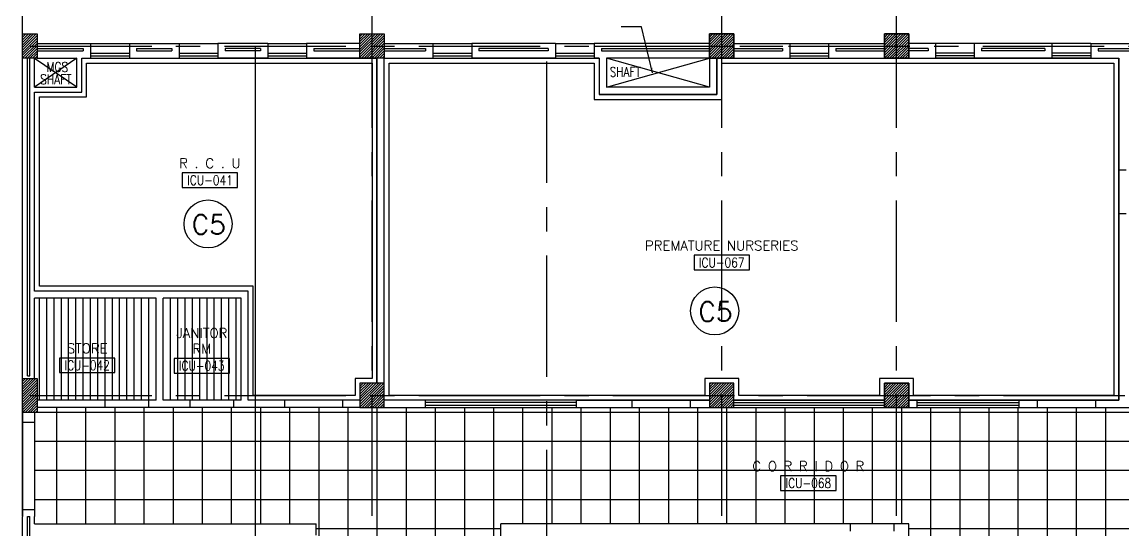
# Model space of a CAD drawing. Extents: x 275967.8 to 276060, y 57291.9 to 57371.4.
# Drawn here: x 276020.37 to 276043.04, y 57347.61 to 57358.08 of the extents above; entities that cross this region are included whole.
import ezdxf
from ezdxf.enums import TextEntityAlignment as Align

# ---------------------------------------------------------------- set-up
doc = ezdxf.new("R2010")
doc.units = 0
doc.header["$MEASUREMENT"] = 0
doc.linetypes.add('CENTERX2', pattern=[4, 2.5, -0.5, 0.5, -0.5])
doc.layers.get('0').update_dxf_attribs({"linetype": 'CONTINUOUS'})
for name, color, linetype in [('AXES', 11, 'CENTERX2'), ('CEILING', 4, 'CONTINUOUS'), ('CEILING-MARKER', 6, 'CONTINUOUS'), ('COL', 5, 'CONTINUOUS'), ('HAT', 8, 'CONTINUOUS'), ('INSUL', 4, 'CONTINUOUS'), ('RM-BOX', 11, 'CONTINUOUS'), ('RM-NAME', 11, 'CONTINUOUS'), ('RM-NO', 11, 'CONTINUOUS'), ('SHAFT', 3, 'CONTINUOUS'), ('SUNI-FUR', 11, 'CONTINUOUS'), ('TEXT', 6, 'CONTINUOUS'), ('TXT', 2, 'CONTINUOUS'), ('WALL', 2, 'CONTINUOUS'), ('WIN', 3, 'CONTINUOUS')]:
    doc.layers.add(name, color=color, linetype=linetype)
doc.styles.add('ROMANS', font='ROMANS.shx', dxfattribs={"width": 0.6})
doc.dimstyles.new('STANDARD_IN', dxfattribs={"dimtxt": 0.24, "dimasz": 0.1, "dimexe": 0.07, "dimexo": 0.05, "dimgap": 0.05, "dimtad": 1, "dimdec": 0, "dimlfac": 1000, "dimzin": 0, "dimtxsty": 'ROMANS', "dimblk": 'ARCHTICK', "dimcen": 0.05, "dimdle": 0.05, "dimclrd": 4, "dimclre": 4, "dimclrt": 2, "dimazin": 3, "dimtfac": 1, "dimtdec": 0, "dimtmove": 0, "dimatfit": 3, "dimtolj": 1, "dimtzin": 0})

# ---------------------------------------------------------------- blocks, each defined once
blk = doc.blocks.new('*X13')
at = {"color": 0}
for p, q in [((84179, 169934), (84635, 170390)), ((84179, 169987), (84582, 170390)), ((84179, 170040), (84529, 170390)), ((84179, 170093), (84476, 170390)), ((84179, 170146), (84423, 170390)), ((84179, 170199), (84370, 170390)), ((84179, 170252), (84317, 170390)), ((84179, 170305), (84264, 170390)), ((84179, 170358), (84211, 170390)), ((84188, 169890), (84679, 170381)), ((84241, 169890), (84679, 170328)), ((84294, 169890), (84679, 170274)), ((84347, 169890), (84679, 170221)), ((84401, 169890), (84679, 170168)), ((84454, 169890), (84679, 170115)), ((84507, 169890), (84679, 170062)), ((84560, 169890), (84679, 170009)), ((84613, 169890), (84679, 169956)), ((84666, 169890), (84679, 169903))]:
    blk.add_line(p, q, dxfattribs=at)
blk = doc.blocks.new('*X12')
at = {"color": 0}
for p, q in [((80579, 169940), (81029, 170390)), ((80579, 169993), (80976, 170390)), ((80579, 170046), (80923, 170390)), ((80579, 170099), (80870, 170390)), ((80579, 170152), (80817, 170390)), ((80579, 170205), (80764, 170390)), ((80579, 170258), (80711, 170390)), ((80579, 170311), (80658, 170390)), ((80579, 170364), (80605, 170390)), ((80582, 169890), (81079, 170387)), ((80635, 169890), (81079, 170334)), ((80688, 169890), (81079, 170281)), ((80741, 169890), (81079, 170228)), ((80794, 169890), (81079, 170175)), ((80847, 169890), (81079, 170122)), ((80900, 169890), (81079, 170069)), ((80953, 169890), (81079, 170016)), ((81006, 169890), (81079, 169963)), ((81059, 169890), (81079, 169910))]:
    blk.add_line(p, q, dxfattribs=at)
blk = doc.blocks.new('*X11')
at = {"color": 0}
for p, q in [((80579, 177099), (81070, 177590)), ((80579, 177152), (81017, 177590)), ((80579, 177205), (80964, 177590)), ((80579, 177258), (80911, 177590)), ((80579, 177311), (80858, 177590)), ((80579, 177364), (80804, 177590)), ((80579, 177417), (80751, 177590)), ((80579, 177471), (80698, 177590)), ((80579, 177524), (80645, 177590)), ((80579, 177577), (80592, 177590)), ((80623, 177090), (81079, 177546)), ((80676, 177090), (81079, 177493)), ((80729, 177090), (81079, 177440)), ((80782, 177090), (81079, 177387)), ((80835, 177090), (81079, 177334)), ((80888, 177090), (81079, 177281)), ((80941, 177090), (81079, 177228)), ((80994, 177090), (81079, 177175)), ((81047, 177090), (81079, 177122))]:
    blk.add_line(p, q, dxfattribs=at)
blk = doc.blocks.new('*X10')
at = {"color": 0}
for p, q in [((84179, 177093), (84676, 177590)), ((84179, 177146), (84623, 177590)), ((84179, 177199), (84570, 177590)), ((84179, 177252), (84517, 177590)), ((84179, 177305), (84464, 177590)), ((84179, 177358), (84411, 177590)), ((84179, 177411), (84358, 177590)), ((84179, 177464), (84305, 177590)), ((84179, 177517), (84252, 177590)), ((84179, 177570), (84199, 177590)), ((84229, 177090), (84679, 177540)), ((84282, 177090), (84679, 177487)), ((84335, 177090), (84679, 177434)), ((84388, 177090), (84679, 177381)), ((84441, 177090), (84679, 177328)), ((84494, 177090), (84679, 177275)), ((84547, 177090), (84679, 177222)), ((84600, 177090), (84679, 177169)), ((84653, 177090), (84679, 177116))]:
    blk.add_line(p, q, dxfattribs=at)
blk = doc.blocks.new('COL50')
at = {"layer": 'COL'}
blk.add_lwpolyline([(-250, 250), (-250, -250), (250, -250), (250, 250)], close=True, dxfattribs=at)
blk = doc.blocks.new('RM1')
at = {"layer": 'RM-BOX'}
blk.add_lwpolyline([(570, -200), (-570, -200), (-570, -500), (570, -500)], close=True, dxfattribs=at)
at = {"layer": 'RM-NAME', "style": 'ROMANS'}
blk.add_attdef('ROOMNAME1', text='', height=200, dxfattribs=at).set_placement((0, 324), align=Align.MIDDLE)
blk = doc.blocks.new('*X44')
at = {"color": 0}
for p, q in [((73379, 169899), (73870, 170390)), ((73379, 169952), (73817, 170390)), ((73379, 170005), (73764, 170390)), ((73379, 170058), (73711, 170390)), ((73379, 170111), (73658, 170390)), ((73379, 170164), (73604, 170390)), ((73379, 170217), (73551, 170390)), ((73379, 170271), (73498, 170390)), ((73379, 170324), (73445, 170390)), ((73379, 170377), (73392, 170390)), ((73423, 169890), (73879, 170346)), ((73476, 169890), (73879, 170293)), ((73529, 169890), (73879, 170240)), ((73582, 169890), (73879, 170187)), ((73635, 169890), (73879, 170134)), ((73688, 169890), (73879, 170081)), ((73741, 169890), (73879, 170028)), ((73794, 169890), (73879, 169975)), ((73847, 169890), (73879, 169922))]:
    blk.add_line(p, q, dxfattribs=at)
blk = doc.blocks.new('*X43')
at = {"color": 0}
for p, q in [((73379, 177112), (73857, 177590)), ((73379, 177165), (73804, 177590)), ((73379, 177218), (73751, 177590)), ((73379, 177271), (73698, 177590)), ((73379, 177324), (73645, 177590)), ((73379, 177377), (73592, 177590)), ((73379, 177430), (73539, 177590)), ((73379, 177483), (73486, 177590)), ((73379, 177536), (73433, 177590)), ((73410, 177090), (73879, 177559)), ((73463, 177090), (73879, 177506)), ((73516, 177090), (73879, 177453)), ((73569, 177090), (73879, 177400)), ((73622, 177090), (73879, 177347)), ((73675, 177090), (73879, 177294)), ((73728, 177090), (73879, 177241)), ((73781, 177090), (73879, 177188)), ((73834, 177090), (73879, 177134))]:
    blk.add_line(p, q, dxfattribs=at)
blk = doc.blocks.new('C11')
at = {"layer": 'HAT'}
h = blk.add_hatch(dxfattribs=at)
h.set_pattern_fill('ANSI31', color=256, scale=300, style=0)
h.set_pattern_definition([(45, (-248556.182, -75061.005), (-26.5165043, 26.5165043), [])])
h.paths.add_polyline_path([(300, 700), (0, 700), (0, 350), (300, 350)])
h.paths.add_polyline_path([(300, 350), (0, 350), (0, 0), (300, 0)])
at = {"layer": 'COL'}
blk.add_lwpolyline([(300, 700), (300, 0), (0, 0), (0, 700)], close=True, dxfattribs=at)
blk = doc.blocks.new('C-300')
at = {"layer": 'HAT', "linetype": 'BYBLOCK', "ltscale": 0.3}
h = blk.add_hatch(dxfattribs=at)
h.set_pattern_fill('ANSI31', color=8, scale=300, style=0)
h.set_pattern_definition([(45, (-258496.182, -82361.005), (-26.5165043, 26.5165043), [])])
h.paths.add_polyline_path([(300, 500), (0, 500), (0, 250), (300, 250)])
h.paths.add_polyline_path([(300, 250), (0, 250), (0, 0), (300, 0)])
at = {"layer": 'COL'}
blk.add_lwpolyline([(0, 500), (300, 500), (300, 0), (0, 0)], close=True, dxfattribs=at)

msp = doc.modelspace()

# ---------------------------------------------------------------- linework, layer by layer
at = {"layer": 'AXES'}
for p, q in [((276027.5755, 57291.8986), (276027.5755, 57370.7113)), ((276034.7755, 57291.8986), (276034.7755, 57370.7113)), ((276034.7755, 57291.8986), (276034.7755, 57370.7113)), ((276038.3755, 57291.8986), (276038.3755, 57370.7113)), ((276038.3755, 57291.8986), (276038.3755, 57370.7113)), ((276020.3755, 57291.8986), (276020.3755, 57370.3613)), ((275968.5355, 57357.5829), (276036.5755, 57357.5829)), ((276031.1755, 57298.7629), (276031.1755, 57357.5829)), ((276032.1505, 57357.5829), (276059.3451, 57357.5829)), ((275968.5355, 57350.3829), (276036.5755, 57350.3829)), ((276036.5755, 57350.3829), (276052.7955, 57350.3829))]:
    msp.add_line(p, q, dxfattribs=at)
at = {"layer": 'CEILING', "linetype": 'BYBLOCK', "ltscale": 0.3}
for p, q in [((276020.7255, 57350.2829), (276020.7255, 57352.3829)), ((276020.8755, 57350.2829), (276020.8755, 57352.3829)), ((276021.0255, 57350.2829), (276021.0255, 57352.3829)), ((276021.1755, 57350.2829), (276021.1755, 57352.3829)), ((276021.3255, 57350.2829), (276021.3255, 57352.3829)), ((276021.4755, 57350.2829), (276021.4755, 57352.3829)), ((276021.6255, 57350.2829), (276021.6255, 57352.3829)), ((276021.7755, 57350.2829), (276021.7755, 57352.3829)), ((276021.9255, 57350.2829), (276021.9255, 57352.3829)), ((276022.0755, 57350.2829), (276022.0755, 57352.3829)), ((276022.2255, 57350.2829), (276022.2255, 57352.3829)), ((276022.3755, 57350.2829), (276022.3755, 57352.3829)), ((276022.5255, 57350.2829), (276022.5255, 57352.3829)), ((276022.6755, 57350.2829), (276022.6755, 57352.3829)), ((276022.8255, 57350.2829), (276022.8255, 57352.3829)), ((276022.9755, 57350.2829), (276022.9755, 57352.3829)), ((276023.4255, 57350.2829), (276023.4255, 57352.3829)), ((276023.5755, 57350.2829), (276023.5755, 57352.3829)), ((276023.7255, 57350.2829), (276023.7255, 57352.3829)), ((276023.8755, 57350.2829), (276023.8755, 57352.3829)), ((276024.0255, 57350.2829), (276024.0255, 57352.3829)), ((276024.1755, 57350.2829), (276024.1755, 57352.3829)), ((276024.3255, 57350.2829), (276024.3255, 57352.3829)), ((276024.4755, 57350.2829), (276024.4755, 57352.3829)), ((276024.6255, 57350.2829), (276024.6255, 57352.3829)), ((276024.7755, 57350.2829), (276024.7755, 57352.3829)), ((276021.0755, 57350.1329), (276021.0755, 57347.7329)), ((276021.6755, 57350.1329), (276021.6755, 57347.7329)), ((276022.2755, 57350.1329), (276022.2755, 57347.7329)), ((276022.2755, 57350.1329), (276022.2755, 57347.7329)), ((276022.8755, 57350.1329), (276022.8755, 57347.7329)), ((276023.4755, 57350.1329), (276023.4755, 57347.7329)), ((276024.0755, 57350.1329), (276024.0755, 57347.7329)), ((276024.6755, 57350.1329), (276024.6755, 57347.7329)), ((276025.2755, 57350.1329), (276025.2755, 57347.7329)), ((276025.8755, 57350.1329), (276025.8755, 57347.7329)), ((276026.4755, 57350.1329), (276026.4755, 57346.4204)), ((276027.0755, 57350.1329), (276027.0755, 57346.4204)), ((276027.6755, 57350.1329), (276027.6755, 57346.4204)), ((276028.2755, 57350.1329), (276028.2755, 57336.2329)), ((276028.8755, 57350.1329), (276028.8755, 57336.2329)), ((276029.4755, 57350.1329), (276029.4755, 57336.2329)), ((276030.0755, 57350.1329), (276030.0755, 57336.2329)), ((276030.6755, 57350.1329), (276030.6755, 57347.7329)), ((276030.6755, 57350.1329), (276030.6755, 57347.7329)), ((276031.2755, 57350.1329), (276031.2755, 57347.7329)), ((276031.8755, 57350.1329), (276031.8755, 57347.7329)), ((276032.4755, 57350.1329), (276032.4755, 57347.7329)), ((276033.0755, 57350.1329), (276033.0755, 57347.7329)), ((276033.6755, 57350.1329), (276033.6755, 57347.7329)), ((276034.2755, 57350.1329), (276034.2755, 57347.7329)), ((276034.8755, 57350.1329), (276034.8755, 57347.7329)), ((276035.4755, 57350.1329), (276035.4755, 57347.7329)), ((276036.0755, 57350.1329), (276036.0755, 57347.7329)), ((276036.6755, 57350.1329), (276036.6755, 57347.7329)), ((276037.2755, 57350.1329), (276037.2755, 57347.7329)), ((276037.8755, 57350.1329), (276037.8755, 57347.7329)), ((276038.4755, 57350.1329), (276038.4755, 57347.7329)), ((276039.0755, 57350.1329), (276039.0755, 57345.5829)), ((276039.6755, 57350.1329), (276039.6755, 57343.4329)), ((276040.2755, 57350.1329), (276040.2755, 57343.4329)), ((276040.8755, 57350.1329), (276040.8755, 57343.4329)), ((276041.4755, 57350.1329), (276041.4755, 57347.7329)), ((276041.4755, 57350.1329), (276041.4755, 57343.4329)), ((276042.0755, 57350.1329), (276042.0755, 57343.4329)), ((276042.6755, 57350.1329), (276042.6755, 57343.4329)), ((276052.1005, 57350.0329), (276020.6255, 57350.0329)), ((276052.1005, 57349.4329), (276020.6255, 57349.4329)), ((276052.1005, 57348.8329), (276020.6255, 57348.8329)), ((276052.1005, 57348.2329), (276020.6255, 57348.2329)), ((276030.2255, 57347.6329), (276026.4255, 57347.6329)), ((276045.3255, 57347.6329), (276038.6255, 57347.6329))]:
    msp.add_line(p, q, dxfattribs=at)
for points in [[(276020.6255, 57356.6329), (276021.5955, 57356.6329), (276021.5955, 57357.3329), (276027.6755, 57357.3329), (276027.6755, 57350.6329), (276027.3255, 57350.6329), (276027.3255, 57350.2829), (276025.0255, 57350.2829), (276025.0255, 57352.5329), (276020.6255, 57352.5329)], [(276020.7255, 57356.5329), (276021.6955, 57356.5329), (276021.6955, 57357.2329), (276027.5755, 57357.2329), (276027.5755, 57350.7329), (276027.2255, 57350.7329), (276027.2255, 57350.3829), (276025.1255, 57350.3829), (276025.1255, 57352.6329), (276020.7255, 57352.6329)], [(276027.8255, 57357.3329), (276032.2505, 57357.3329), (276032.2505, 57356.5829), (276034.6755, 57356.5829), (276034.6755, 57357.3329), (276042.9505, 57357.3329), (276042.9505, 57350.2829), (276038.6255, 57350.2829), (276038.6255, 57350.6329), (276038.1255, 57350.6329), (276038.1255, 57350.2829), (276035.0255, 57350.2829), (276035.0255, 57350.6329), (276034.5255, 57350.6329), (276034.5255, 57350.2829), (276027.8255, 57350.2829)], [(276027.9255, 57357.2329), (276032.1505, 57357.2329), (276032.1505, 57356.4829), (276034.7755, 57356.4829), (276034.7755, 57357.2329), (276042.8505, 57357.2329), (276042.8505, 57350.3829), (276038.7255, 57350.3829), (276038.7255, 57350.7329), (276038.0255, 57350.7329), (276038.0255, 57350.3829), (276035.1255, 57350.3829), (276035.1255, 57350.7329), (276034.4255, 57350.7329), (276034.4255, 57350.3829), (276027.9255, 57350.3829)]]:
    msp.add_lwpolyline(points, close=True, dxfattribs=at)
at = {"layer": 'CEILING-MARKER', "color": 2}
for centre in [(276024.1966, 57353.9166), (276034.63, 57352.1221)]:
    msp.add_circle(centre, 0.4949, dxfattribs=at)
at = {"layer": 'COL'}
for points in [[(276027.3255, 57357.3329), (276027.3255, 57357.8329), (276027.8255, 57357.8329), (276027.8255, 57357.3329)], [(276034.5255, 57357.3329), (276034.5255, 57357.8329), (276035.0255, 57357.8329), (276035.0255, 57357.3329)], [(276034.5255, 57357.3329), (276034.5255, 57357.8329), (276035.0255, 57357.8329), (276035.0255, 57357.3329)], [(276038.1255, 57357.3329), (276038.1255, 57357.8329), (276038.6255, 57357.8329), (276038.6255, 57357.3329)]]:
    msp.add_lwpolyline(points, close=True, dxfattribs=at)
at = {"layer": 'INSUL'}
for p, q in [((276020.6755, 57357.5329), (276021.6255, 57357.5329)), ((276020.6755, 57357.4829), (276021.6255, 57357.4829)), ((276021.6255, 57357.5329), (276021.6255, 57357.4829)), ((276022.7255, 57357.5329), (276023.4505, 57357.5329)), ((276022.7255, 57357.5329), (276022.7255, 57357.4829)), ((276022.7255, 57357.4829), (276023.4505, 57357.4829)), ((276023.4505, 57357.5329), (276023.4505, 57357.4829)), ((276025.2755, 57357.5329), (276024.5505, 57357.5329)), ((276024.5505, 57357.5329), (276024.5505, 57357.4829)), ((276025.2755, 57357.4829), (276024.5505, 57357.4829)), ((276025.2755, 57357.5329), (276025.2755, 57357.4829)), ((276026.3755, 57357.5329), (276027.3255, 57357.5329)), ((276026.3755, 57357.5329), (276026.3755, 57357.4829)), ((276026.3755, 57357.4829), (276027.3255, 57357.4829)), ((276027.8255, 57357.5329), (276028.6755, 57357.5329)), ((276027.8255, 57357.4829), (276028.6755, 57357.4829)), ((276028.6755, 57357.5329), (276028.6755, 57357.4829)), ((276031.2005, 57357.5329), (276029.7755, 57357.5329)), ((276029.7755, 57357.5329), (276029.7755, 57357.4829)), ((276031.2005, 57357.4829), (276029.7755, 57357.4829)), ((276031.2005, 57357.5329), (276031.2005, 57357.4829)), ((276032.3005, 57357.5329), (276034.5255, 57357.5329)), ((276032.3005, 57357.5329), (276032.3005, 57357.4829)), ((276032.3005, 57357.5329), (276034.5255, 57357.5329)), ((276032.3005, 57357.5329), (276032.3005, 57357.4829)), ((276032.3005, 57357.4829), (276034.5255, 57357.4829)), ((276032.3005, 57357.4829), (276034.5255, 57357.4829)), ((276035.0255, 57357.5329), (276036.0255, 57357.5329)), ((276035.0255, 57357.4829), (276036.0255, 57357.4829)), ((276036.0255, 57357.5329), (276036.0255, 57357.4829)), ((276036.0255, 57357.5329), (276036.0255, 57357.4829)), ((276037.1255, 57357.5329), (276037.1255, 57357.4829)), ((276037.1255, 57357.5329), (276038.1255, 57357.5329)), ((276037.1255, 57357.5329), (276037.1255, 57357.4829)), ((276037.1255, 57357.5329), (276038.1255, 57357.5329)), ((276037.1255, 57357.4829), (276038.1255, 57357.4829)), ((276037.1255, 57357.4829), (276038.1255, 57357.4829)), ((276037.7755, 57357.5329), (276038.1255, 57357.5329)), ((276037.7755, 57357.5329), (276038.1255, 57357.5329)), ((276037.7755, 57357.4829), (276038.1255, 57357.4829)), ((276037.7755, 57357.4829), (276038.1255, 57357.4829)), ((276039.0255, 57357.5329), (276038.6255, 57357.5329)), ((276039.0255, 57357.4829), (276038.6255, 57357.4829)), ((276039.0255, 57357.5329), (276039.0255, 57357.4829)), ((276039.0255, 57357.5329), (276039.0255, 57357.4829)), ((276040.1255, 57357.5329), (276040.1255, 57357.4829)), ((276041.4255, 57357.5329), (276040.1255, 57357.5329)), ((276041.4255, 57357.4829), (276040.1255, 57357.4829)), ((276041.4255, 57357.5329), (276041.4255, 57357.4829)), ((276042.5255, 57357.5329), (276045.3255, 57357.5329)), ((276042.5255, 57357.5329), (276042.5255, 57357.4829)), ((276042.5255, 57357.4829), (276045.3255, 57357.4829)), ((276020.4755, 57350.7829), (276020.4755, 57357.3329)), ((276020.5255, 57350.7829), (276020.5255, 57357.3329)), ((276020.4755, 57350.7829), (276020.5255, 57350.7829)), ((276020.4755, 57346.8329), (276020.4755, 57347.8829)), ((276020.4755, 57347.8829), (276020.5255, 57347.8829)), ((276020.5255, 57346.8329), (276020.5255, 57347.8829))]:
    msp.add_line(p, q, dxfattribs=at)
at = {"layer": 'SHAFT', "linetype": 'BYBLOCK'}
for p, q in [((276034.5255, 57356.7329), (276032.4005, 57357.3329)), ((276032.4005, 57356.7329), (276034.5255, 57357.3329))]:
    msp.add_line(p, q, dxfattribs=at)
at = {"layer": 'SUNI-FUR', "linetype": 'CONTINUOUS'}
msp.add_line((276025.1755, 57298.7629), (276025.1755, 57357.5829), dxfattribs=at)
at = {"layer": 'TEXT', "color": 251, "linetype": 'BYBLOCK'}
for p, q in [((276021.4955, 57357.3329), (276020.6255, 57356.7329)), ((276021.4955, 57356.7329), (276020.6255, 57357.3289))]:
    msp.add_line(p, q, dxfattribs=at)
at = {"layer": 'WALL'}
for p, q in [((276020.6755, 57357.6329), (276021.7755, 57357.6329)), ((276021.7755, 57357.6329), (276021.7755, 57357.3329)), ((276022.5755, 57357.6329), (276023.6005, 57357.6329)), ((276022.5755, 57357.6329), (276022.5755, 57357.3329)), ((276023.6005, 57357.6329), (276023.6005, 57357.3329)), ((276025.4255, 57357.6329), (276024.4005, 57357.6329)), ((276024.4005, 57357.6329), (276024.4005, 57357.3329)), ((276025.4255, 57357.6329), (276025.4255, 57357.3329)), ((276026.2255, 57357.6329), (276026.2255, 57357.3329)), ((276027.3255, 57357.6329), (276026.2255, 57357.6329)), ((276027.8255, 57357.6329), (276028.8255, 57357.6329)), ((276028.8255, 57357.6329), (276028.8255, 57357.3329)), ((276031.3505, 57357.6329), (276029.6255, 57357.6329)), ((276029.6255, 57357.6329), (276029.6255, 57357.3329)), ((276031.3505, 57357.6329), (276031.3505, 57357.3329)), ((276034.5255, 57357.6329), (276032.1505, 57357.6329)), ((276032.1505, 57357.6329), (276032.1505, 57357.3329)), ((276034.5255, 57357.6329), (276032.1505, 57357.6329)), ((276035.0255, 57357.6329), (276036.1755, 57357.6329)), ((276036.1755, 57357.6329), (276036.1755, 57357.3329)), ((276036.9755, 57357.6329), (276038.1255, 57357.6329)), ((276036.9755, 57357.6329), (276036.9755, 57357.3329)), ((276038.9755, 57357.6329), (276038.6255, 57357.6329)), ((276039.1755, 57357.6329), (276038.6255, 57357.6329)), ((276038.9755, 57357.6329), (276038.6255, 57357.6329)), ((276039.1755, 57357.6329), (276039.1755, 57357.3329)), ((276039.9755, 57357.6329), (276039.9755, 57357.3329)), ((276041.5755, 57357.6329), (276039.9755, 57357.6329)), ((276041.5755, 57357.6329), (276041.5755, 57357.3329)), ((276042.3755, 57357.6329), (276045.3255, 57357.6329)), ((276042.3755, 57357.6329), (276042.3755, 57357.3329)), ((276020.3755, 57350.6329), (276020.3755, 57357.3329)), ((276020.6255, 57356.7329), (276020.6255, 57357.3329)), ((276020.6755, 57357.3329), (276021.4955, 57357.3329)), ((276021.4955, 57356.7329), (276021.4955, 57357.3329)), ((276021.5955, 57356.6329), (276021.5955, 57357.3329)), ((276021.5955, 57357.3329), (276021.7755, 57357.3329)), ((276022.5755, 57357.3329), (276023.6005, 57357.3329)), ((276025.4255, 57357.3329), (276024.4005, 57357.3329)), ((276027.3255, 57357.3329), (276026.2255, 57357.3329)), ((276027.6755, 57350.6329), (276027.6755, 57357.3329)), ((276027.8255, 57350.6329), (276027.8255, 57357.3329)), ((276027.8255, 57357.3329), (276028.8255, 57357.3329)), ((276031.3505, 57357.3329), (276029.6255, 57357.3329)), ((276032.2505, 57357.3329), (276032.1505, 57357.3329)), ((276032.2505, 57357.3329), (276032.1505, 57357.3329)), ((276032.2505, 57357.3329), (276032.2505, 57356.5829)), ((276034.5255, 57357.3329), (276032.4005, 57357.3329)), ((276034.5255, 57357.3329), (276032.4005, 57357.3329)), ((276032.4005, 57357.3329), (276032.4005, 57356.7329)), ((276034.5255, 57357.3329), (276034.5255, 57356.7329)), ((276034.6755, 57357.3329), (276034.6755, 57356.5829)), ((276035.0255, 57357.3329), (276036.1755, 57357.3329)), ((276036.9755, 57357.3329), (276039.1755, 57357.3329)), ((276037.7755, 57357.3329), (276038.1255, 57357.3329)), ((276041.5755, 57357.3329), (276039.9755, 57357.3329)), ((276042.3755, 57357.3329), (276042.9505, 57357.3329)), ((276042.9505, 57355.0329), (276042.9505, 57357.3329)), ((276020.6255, 57356.7329), (276021.4955, 57356.7329)), ((276034.5255, 57356.7329), (276032.4005, 57356.7329)), ((276020.6255, 57356.6329), (276021.5955, 57356.6329)), ((276020.6255, 57352.5329), (276020.6255, 57356.6329)), ((276034.6755, 57356.5829), (276032.2505, 57356.5829)), ((276042.9505, 57350.2829), (276042.9505, 57355.0329)), ((276025.0255, 57352.5329), (276020.6255, 57352.5329)), ((276023.1255, 57352.3829), (276020.6255, 57352.3829)), ((276020.6255, 57350.7329), (276020.6255, 57352.3829)), ((276023.1255, 57350.2829), (276023.1255, 57352.3829)), ((276024.8755, 57352.3829), (276023.2755, 57352.3829)), ((276023.2755, 57350.2829), (276023.2755, 57352.3829)), ((276024.8755, 57350.2829), (276024.8755, 57352.3829)), ((276025.0255, 57350.2829), (276025.0255, 57352.5329)), ((276022.0755, 57350.1329), (276020.6744, 57350.1329)), ((276022.0755, 57350.2829), (276020.6755, 57350.2829)), ((276023.1255, 57350.2829), (276022.0755, 57350.2829)), ((276022.0755, 57350.1329), (276022.0755, 57350.2829)), ((276023.8255, 57350.1329), (276022.0755, 57350.1329)), ((276022.9755, 57350.1329), (276022.9755, 57350.2829)), ((276023.8255, 57350.2829), (276023.2755, 57350.2829)), ((276024.8755, 57350.2829), (276023.8255, 57350.2829)), ((276023.8255, 57350.1329), (276023.8255, 57350.2829)), ((276025.7755, 57350.1329), (276023.8255, 57350.1329)), ((276024.7255, 57350.1329), (276024.7255, 57350.2829)), ((276025.7755, 57350.2829), (276025.0255, 57350.2829)), ((276027.3255, 57350.2829), (276025.7755, 57350.2829)), ((276027.3255, 57350.1329), (276025.7755, 57350.1329)), ((276020.3755, 57346.6829), (276020.3755, 57347.8829)), ((276020.6255, 57347.7329), (276020.6255, 57347.8829)), ((276020.6255, 57347.7329), (276026.4255, 57347.7329)), ((276026.4255, 57347.5017), (276026.4255, 57347.7329)), ((276030.2255, 57344.3329), (276030.2255, 57347.7329)), ((276038.6255, 57345.5829), (276038.6255, 57347.7329))]:
    msp.add_line(p, q, dxfattribs=at)
at = {"layer": 'WALL', "linetype": 'BYBLOCK'}
for p, q in [((276042.9505, 57355.0329), (276043.1005, 57355.0329)), ((276042.9505, 57354.1329), (276043.1005, 57354.1329)), ((276020.3755, 57350.1329), (276020.3755, 57349.8329)), ((276025.7755, 57350.1329), (276025.7755, 57350.2829)), ((276026.9755, 57350.1329), (276026.9755, 57350.2829)), ((276028.6755, 57350.2829), (276027.8255, 57350.2829)), ((276027.8255, 57350.1329), (276028.6755, 57350.1329)), ((276028.6755, 57350.1329), (276028.6755, 57350.2829)), ((276031.7755, 57350.2829), (276034.1255, 57350.2829)), ((276031.7755, 57350.2829), (276031.7755, 57350.1329)), ((276031.7755, 57350.1329), (276034.1255, 57350.1329)), ((276032.9255, 57350.2829), (276032.9255, 57350.1329)), ((276034.1255, 57350.2829), (276034.1255, 57350.1329)), ((276034.1255, 57350.2829), (276034.5255, 57350.2829)), ((276034.1255, 57350.2829), (276034.1255, 57350.1329)), ((276034.1255, 57350.1329), (276034.5255, 57350.1329)), ((276035.0255, 57350.1329), (276035.0255, 57350.2829)), ((276038.1255, 57350.1329), (276038.1255, 57350.2829)), ((276038.6255, 57350.2829), (276038.8007, 57350.2829)), ((276038.6255, 57350.1329), (276038.8007, 57350.1329)), ((276038.8007, 57350.1329), (276038.8007, 57350.2829)), ((276040.9007, 57350.2829), (276041.2687, 57350.2829)), ((276040.9007, 57350.1329), (276040.9007, 57350.2829)), ((276040.9007, 57350.1329), (276041.2687, 57350.1329)), ((276041.2687, 57350.2829), (276041.2687, 57350.1329)), ((276041.2687, 57350.2829), (276042.9505, 57350.2829)), ((276041.2687, 57350.1329), (276045.3255, 57350.1329)), ((276042.4687, 57350.2829), (276042.4687, 57350.1329)), ((276020.6255, 57350.0329), (276020.6255, 57349.8329)), ((276020.3755, 57349.8329), (276020.6255, 57349.8329)), ((276020.3755, 57349.8329), (276020.3755, 57347.8829)), ((276020.6255, 57349.8329), (276020.6255, 57347.8829)), ((276020.3755, 57348.0329), (276020.6255, 57348.0329)), ((276037.4255, 57347.7329), (276030.2255, 57347.7329)), ((276037.4255, 57347.5829), (276037.4255, 57347.7329)), ((276038.6255, 57347.7329), (276037.4255, 57347.7329)), ((276037.4255, 57347.5829), (276037.4255, 57347.7329)), ((276038.6255, 57347.7329), (276038.3255, 57347.7329)), ((276038.3255, 57347.5829), (276038.3255, 57347.7329)), ((276038.3255, 57347.5829), (276038.3255, 57347.7329))]:
    msp.add_line(p, q, dxfattribs=at)
at = {"layer": 'WALL', "linetype": 'BYBLOCK', "ltscale": 0.3}
for points in [[(276020.3755, 57357.8329), (276020.6755, 57357.8329), (276020.6755, 57357.3329), (276020.3755, 57357.3329)], [(276027.3255, 57357.8329), (276027.8255, 57357.8329), (276027.8255, 57357.3329), (276027.3255, 57357.3329)], [(276035.0255, 57357.8329), (276034.5255, 57357.8329), (276034.5255, 57357.3329), (276035.0255, 57357.3329)], [(276038.6255, 57357.8329), (276038.1255, 57357.8329), (276038.1255, 57357.3329), (276038.6255, 57357.3329)], [(276020.3755, 57350.7329), (276020.6755, 57350.7329), (276020.6755, 57350.0329), (276020.3755, 57350.0329)], [(276027.8255, 57350.6329), (276027.3255, 57350.6329), (276027.3255, 57350.1329), (276027.8255, 57350.1329)], [(276035.0255, 57350.6329), (276034.5255, 57350.6329), (276034.5255, 57350.1329), (276035.0255, 57350.1329)], [(276038.6255, 57350.1329), (276038.1255, 57350.1329), (276038.1255, 57350.6329), (276038.6255, 57350.6329)]]:
    msp.add_lwpolyline(points, close=True, dxfattribs=at)
at = {"layer": 'WIN'}
for p, q in [((276021.7755, 57357.6329), (276022.5755, 57357.6329)), ((276023.6005, 57357.6329), (276024.4005, 57357.6329)), ((276025.4255, 57357.6329), (276026.2255, 57357.6329)), ((276028.8255, 57357.6329), (276029.6255, 57357.6329)), ((276031.3505, 57357.6329), (276032.1505, 57357.6329)), ((276036.1755, 57357.6329), (276036.9755, 57357.6329)), ((276039.9755, 57357.6329), (276039.1755, 57357.6329)), ((276039.277, 57357.6329), (276039.1755, 57357.6329)), ((276042.3755, 57357.6329), (276041.5755, 57357.6329)), ((276021.7755, 57357.4329), (276022.5755, 57357.4329)), ((276021.7755, 57357.3829), (276022.5755, 57357.3829)), ((276023.6005, 57357.4329), (276024.4005, 57357.4329)), ((276023.6005, 57357.3829), (276024.4005, 57357.3829)), ((276025.4255, 57357.4329), (276026.2255, 57357.4329)), ((276025.4255, 57357.3829), (276026.2255, 57357.3829)), ((276028.8255, 57357.4329), (276029.6255, 57357.4329)), ((276028.8255, 57357.3829), (276029.6255, 57357.3829)), ((276031.3505, 57357.4329), (276032.1505, 57357.4329)), ((276031.3505, 57357.3829), (276032.1505, 57357.3829)), ((276036.1755, 57357.4329), (276036.9755, 57357.4329)), ((276036.1755, 57357.3829), (276036.9755, 57357.3829)), ((276039.9755, 57357.4329), (276039.1755, 57357.4329)), ((276039.9755, 57357.3829), (276039.1755, 57357.3829)), ((276042.3755, 57357.4329), (276041.5755, 57357.4329)), ((276042.3755, 57357.3829), (276041.5755, 57357.3829)), ((276021.7755, 57357.3329), (276022.5755, 57357.3329)), ((276023.6005, 57357.3329), (276024.4005, 57357.3329)), ((276025.4255, 57357.3329), (276026.2255, 57357.3329)), ((276028.8255, 57357.3329), (276029.6255, 57357.3329)), ((276031.3505, 57357.3329), (276032.1505, 57357.3329)), ((276036.1755, 57357.3329), (276036.9755, 57357.3329)), ((276039.9755, 57357.3329), (276039.1755, 57357.3329)), ((276042.3755, 57357.3329), (276041.5755, 57357.3329))]:
    msp.add_line(p, q, dxfattribs=at)
at = {"layer": 'WIN', "linetype": 'BYBLOCK'}
for p, q in [((276031.7755, 57350.2829), (276028.6755, 57350.2829)), ((276031.7755, 57350.2329), (276028.6755, 57350.2329)), ((276028.6755, 57350.1829), (276031.7755, 57350.1829)), ((276028.6755, 57350.1329), (276031.7755, 57350.1329)), ((276035.0255, 57350.2829), (276038.1255, 57350.2829)), ((276035.0255, 57350.2329), (276038.1255, 57350.2329)), ((276035.0255, 57350.1829), (276038.1255, 57350.1829)), ((276035.0255, 57350.1329), (276038.1255, 57350.1329)), ((276038.8007, 57350.2829), (276040.9007, 57350.2829)), ((276038.8007, 57350.2329), (276040.9007, 57350.2329)), ((276038.8007, 57350.1829), (276040.9007, 57350.1829)), ((276038.8007, 57350.1329), (276040.9007, 57350.1329))]:
    msp.add_line(p, q, dxfattribs=at)

# ---------------------------------------------------------------- block references
at = {"layer": 'COL', "color": 6, "linetype": 'BYBLOCK', "xscale": 0.001, "yscale": 0.001, "zscale": 0.001}
msp.add_blockref('C-300', (276020.3755, 57357.3329), dxfattribs=at)
at = {"layer": 'COL', "linetype": 'BYBLOCK', "xscale": 0.001, "yscale": 0.001, "zscale": 0.001}
msp.add_blockref('C11', (276020.3755, 57350.0329), dxfattribs=at)
at = {"layer": 'COL', "xscale": 0.001, "yscale": 0.001, "zscale": 0.001}
for p in [(276027.5755, 57350.3829), (276034.7755, 57350.3829), (276038.3755, 57350.3829)]:
    msp.add_blockref('COL50', p, dxfattribs=at)
at = {"layer": 'HAT', "xscale": 0.001, "yscale": 0.001, "zscale": 0.001}
for name in ['*X43', '*X11', '*X10', '*X44', '*X12', '*X13']:
    msp.add_blockref(name, (275953.9463, 57180.2432), dxfattribs=at)
at = {"layer": 'RM-NAME'}
ref = msp.add_blockref('RM1', (276024.2338, 57355.1678), dxfattribs=dict(at, xscale=0.001, yscale=0.001, zscale=0.001))
ref.add_attrib('ROOMNO', 'ICU-041', dxfattribs={"layer": 'RM-NO', "height": 0.2, "style": 'ROMANS', "width": 0.8}).set_placement((276024.2338, 57354.8178), align=Align.MIDDLE)
ref.add_attrib('ROOMNAME2', 'R . C . U', dxfattribs={"height": 0.2, "style": 'ROMANS'}).set_placement((276024.2338, 57355.1678), align=Align.MIDDLE)
ref = msp.add_blockref('RM1', (276034.7755, 57353.4705), dxfattribs=dict(at, xscale=0.001, yscale=0.001, zscale=0.001))
ref.add_attrib('ROOMNO', 'ICU-067', dxfattribs={"layer": 'RM-NO', "height": 0.2, "style": 'ROMANS', "width": 0.8}).set_placement((276034.7755, 57353.1205), align=Align.MIDDLE)
ref.add_attrib('ROOMNAME2', 'PREMATURE NURSERIES', dxfattribs={"height": 0.2, "style": 'ROMANS'}).set_placement((276034.7755, 57353.4705), align=Align.MIDDLE)
ref = msp.add_blockref('RM1', (276024.0673, 57351.3432), dxfattribs=dict(at, xscale=0.001, yscale=0.001, zscale=0.001))
ref.add_attrib('ROOMNO', 'ICU-043', dxfattribs={"layer": 'RM-NO', "height": 0.2, "style": 'ROMANS', "width": 0.8}).set_placement((276024.0673, 57350.9932), align=Align.MIDDLE)
ref.add_attrib('ROOMNAME2', 'RM', dxfattribs={"height": 0.2, "style": 'ROMANS'}).set_placement((276024.0673, 57351.3432), align=Align.MIDDLE)
ref.add_attrib('ROOMNAME1', 'JANITOR', dxfattribs={"height": 0.2, "style": 'ROMANS'}).set_placement((276024.0673, 57351.6671), align=Align.MIDDLE)
ref = msp.add_blockref('RM1', (276021.7068, 57351.3524), dxfattribs=dict(at, xscale=0.001, yscale=0.001, zscale=0.001))
ref.add_attrib('ROOMNO', 'ICU-042', dxfattribs={"layer": 'RM-NO', "height": 0.2, "style": 'ROMANS', "width": 0.8}).set_placement((276021.7068, 57351.0024), align=Align.MIDDLE)
ref.add_attrib('ROOMNAME2', 'STORE', dxfattribs={"height": 0.2, "style": 'ROMANS'}).set_placement((276021.7068, 57351.3524), align=Align.MIDDLE)
ref = msp.add_blockref('RM1', (276036.5586, 57348.9239), dxfattribs=dict(at, xscale=0.001, yscale=0.001, zscale=0.001))
ref.add_attrib('ROOMNO', 'ICU-068', dxfattribs={"layer": 'RM-NO', "height": 0.2, "style": 'ROMANS', "width": 0.8}).set_placement((276036.5586, 57348.5739), align=Align.MIDDLE)
ref.add_attrib('ROOMNAME2', 'C O R R I D O R', dxfattribs={"height": 0.2, "style": 'ROMANS'}).set_placement((276036.5586, 57348.9239), align=Align.MIDDLE)

# ---------------------------------------------------------------- texts
at = {"layer": 'RM-NAME', "style": 'ROMANS', "width": 0.8}
for s, p in [('MGS', (276021.0913, 57357.1512)), ('SHAFT', (276032.7895, 57357.0505)), ('SHAFT', (276021.0645, 57356.8956))]:
    msp.add_text(s, height=0.2, dxfattribs=at).set_placement(p, align=Align.MIDDLE)
at = {"layer": 'TXT', "color": 6, "style": 'ROMANS'}
for p in [(276023.8622, 57353.7042), (276034.2955, 57351.9097)]:
    msp.add_text('C5', height=0.4, dxfattribs=at).set_placement(p)

# ---------------------------------------------------------------- leaders
at = {"layer": 'SHAFT', "color": 6, "linetype": 'BYBLOCK', "ltscale": 0.3}
msp.add_leader([(276033.3505, 57357.0329), (276033.1204, 57357.9815), (276032.7008, 57357.9815)], dimstyle='STANDARD_IN', dxfattribs=at)

doc.saveas('drawing.dxf')
